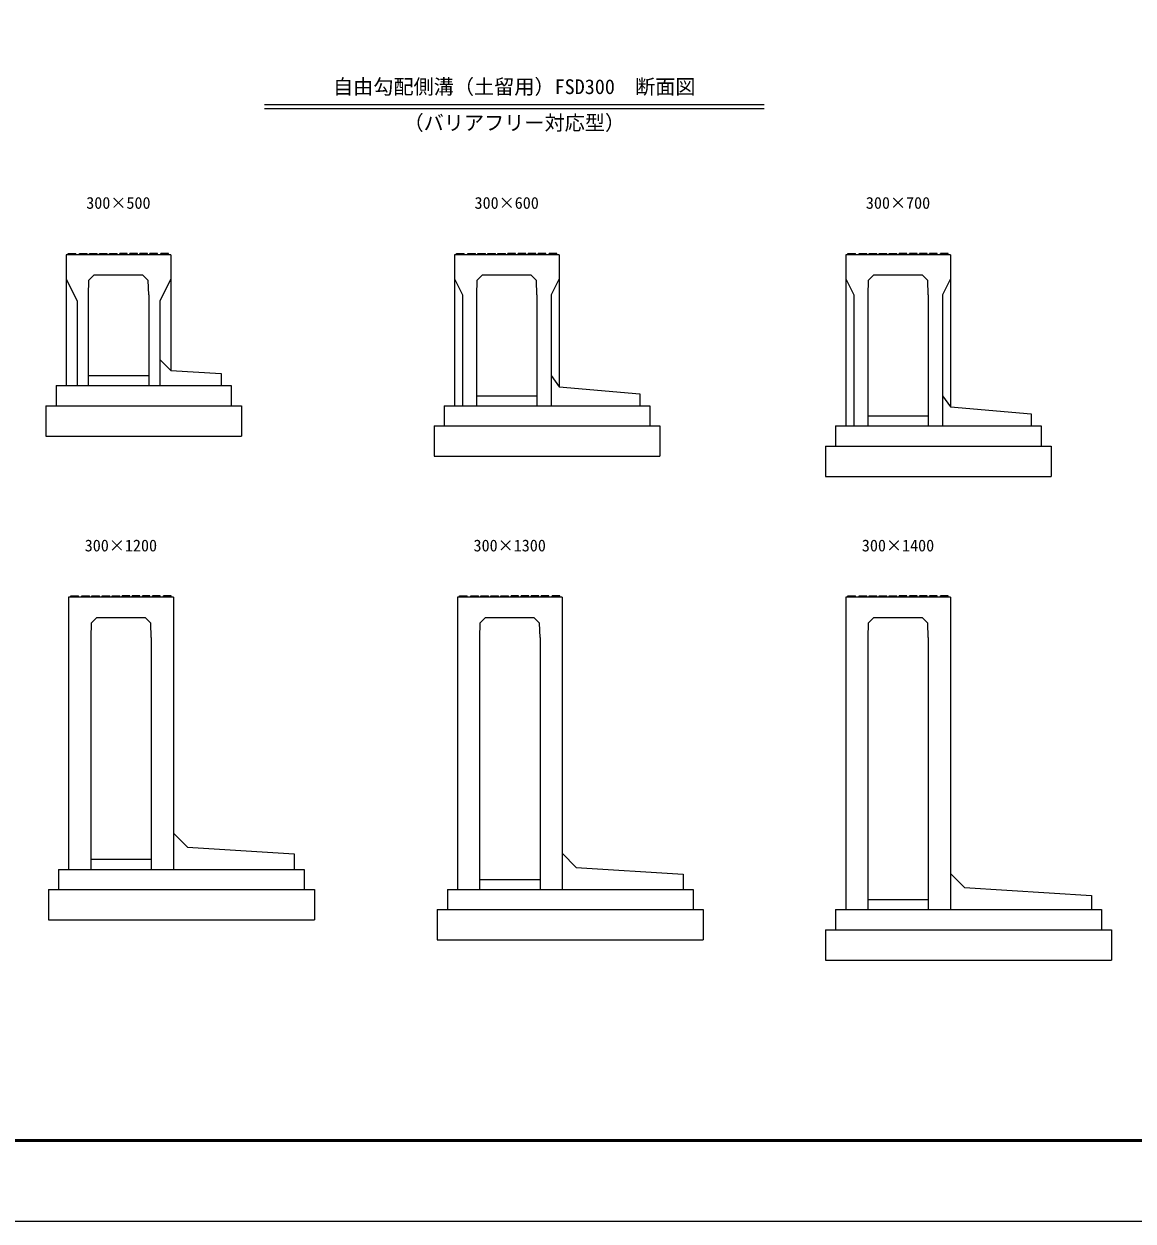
# Model space of a CAD drawing. Units: millimetres, scale not verified. Extents: x -16800 to 16800, y -5940 to 5940.
# Drawn here: x -10834 to -5329, y -5940 to 0 of the extents above; entities that cross this region are included whole.
import ezdxf
from ezdxf.enums import TextEntityAlignment as Align

# ---------------------------------------------------------------- set-up
doc = ezdxf.new("R2010")
doc.units = ezdxf.units.MM
doc.header["$LTSCALE"] = 20
for name, color, linetype, lineweight in [('0-1_Defpoints', 5, 'Continuous', 25), ('0-2_HATCH', 6, 'Continuous', 25), ('0-5_OUTLINE', 3, 'Continuous', 25), ('0-6_TXT', 7, 'Continuous', 25), ('0-7_WAKU', 3, 'Continuous', 25)]:
    doc.layers.add(name, color=color, linetype=linetype, lineweight=lineweight)
doc.styles.add('ＭＳ ゴシック', font='')
doc.styles.get('ＭＳ ゴシック').set_extended_font_data('MS Gothic')

msp = doc.modelspace()

# ---------------------------------------------------------------- linework, layer by layer
at = {"layer": '0-1_Defpoints'}
msp.add_lwpolyline([(-16800, -5940), (0, -5940), (0, 5940), (-16800, 5940)], close=True, dxfattribs=at)
at = {"layer": '0-2_HATCH'}
for p, q in [((-10615, -1144.85), (-10614, -1138.35)), ((-10614, -1138.35), (-10576, -1138.35)), ((-10575, -1144.85), (-10576, -1138.35)), ((-10560, -1144.85), (-10559, -1138.35)), ((-10559, -1138.35), (-10521, -1138.35)), ((-10520, -1144.85), (-10521, -1138.35)), ((-10510, -1144.85), (-10509, -1138.35)), ((-10509, -1138.35), (-10471, -1138.35)), ((-10470, -1144.85), (-10471, -1138.35)), ((-10460, -1144.85), (-10459, -1138.35)), ((-10459, -1138.35), (-10421, -1138.35)), ((-10420, -1144.85), (-10421, -1138.35)), ((-10410, -1144.85), (-10409, -1138.35)), ((-10409, -1138.35), (-10371, -1138.35)), ((-10370, -1144.85), (-10371, -1138.35)), ((-10360, -1144.85), (-10359, -1138.35)), ((-10321, -1138.35), (-10359, -1138.35)), ((-10320, -1144.85), (-10321, -1138.35)), ((-10310, -1144.85), (-10309, -1138.35)), ((-10271, -1138.35), (-10309, -1138.35)), ((-10270, -1144.85), (-10271, -1138.35)), ((-10260, -1144.85), (-10259, -1138.35)), ((-10221, -1138.35), (-10259, -1138.35)), ((-10220, -1144.85), (-10221, -1138.35)), ((-10210, -1144.85), (-10209, -1138.35)), ((-10171, -1138.35), (-10209, -1138.35)), ((-10170, -1144.85), (-10171, -1138.35)), ((-10155, -1144.85), (-10154, -1138.35)), ((-10116, -1138.35), (-10154, -1138.35)), ((-10115, -1144.85), (-10116, -1138.35)), ((-8687.5, -1144.85), (-8686.5, -1138.35)), ((-8686.5, -1138.35), (-8648.5, -1138.35)), ((-8647.5, -1144.85), (-8648.5, -1138.35)), ((-8632.5, -1144.85), (-8631.5, -1138.35)), ((-8631.5, -1138.35), (-8593.5, -1138.35)), ((-8592.5, -1144.85), (-8593.5, -1138.35)), ((-8582.5, -1144.85), (-8581.5, -1138.35)), ((-8581.5, -1138.35), (-8543.5, -1138.35)), ((-8542.5, -1144.85), (-8543.5, -1138.35)), ((-8532.5, -1144.85), (-8531.5, -1138.35)), ((-8531.5, -1138.35), (-8493.5, -1138.35)), ((-8492.5, -1144.85), (-8493.5, -1138.35)), ((-8482.5, -1144.85), (-8481.5, -1138.35)), ((-8481.5, -1138.35), (-8443.5, -1138.35)), ((-8442.5, -1144.85), (-8443.5, -1138.35)), ((-8432.5, -1144.85), (-8431.5, -1138.35)), ((-8393.5, -1138.35), (-8431.5, -1138.35)), ((-8392.5, -1144.85), (-8393.5, -1138.35)), ((-8382.5, -1144.85), (-8381.5, -1138.35)), ((-8343.5, -1138.35), (-8381.5, -1138.35)), ((-8342.5, -1144.85), (-8343.5, -1138.35)), ((-8332.5, -1144.85), (-8331.5, -1138.35)), ((-8293.5, -1138.35), (-8331.5, -1138.35)), ((-8292.5, -1144.85), (-8293.5, -1138.35)), ((-8282.5, -1144.85), (-8281.5, -1138.35)), ((-8243.5, -1138.35), (-8281.5, -1138.35)), ((-8242.5, -1144.85), (-8243.5, -1138.35)), ((-8227.5, -1144.85), (-8226.5, -1138.35)), ((-8188.5, -1138.35), (-8226.5, -1138.35)), ((-8187.5, -1144.85), (-8188.5, -1138.35)), ((-6745, -1144.85), (-6744, -1138.35)), ((-6744, -1138.35), (-6706, -1138.35)), ((-6705, -1144.85), (-6706, -1138.35)), ((-6690, -1144.85), (-6689, -1138.35)), ((-6689, -1138.35), (-6651, -1138.35)), ((-6650, -1144.85), (-6651, -1138.35)), ((-6640, -1144.85), (-6639, -1138.35)), ((-6639, -1138.35), (-6601, -1138.35)), ((-6600, -1144.85), (-6601, -1138.35)), ((-6590, -1144.85), (-6589, -1138.35)), ((-6589, -1138.35), (-6551, -1138.35)), ((-6550, -1144.85), (-6551, -1138.35)), ((-6540, -1144.85), (-6539, -1138.35)), ((-6539, -1138.35), (-6501, -1138.35)), ((-6500, -1144.85), (-6501, -1138.35)), ((-6490, -1144.85), (-6489, -1138.35)), ((-6451, -1138.35), (-6489, -1138.35)), ((-6450, -1144.85), (-6451, -1138.35)), ((-6440, -1144.85), (-6439, -1138.35)), ((-6401, -1138.35), (-6439, -1138.35)), ((-6400, -1144.85), (-6401, -1138.35)), ((-6390, -1144.85), (-6389, -1138.35)), ((-6351, -1138.35), (-6389, -1138.35)), ((-6350, -1144.85), (-6351, -1138.35)), ((-6340, -1144.85), (-6339, -1138.35)), ((-6301, -1138.35), (-6339, -1138.35)), ((-6300, -1144.85), (-6301, -1138.35)), ((-6285, -1144.85), (-6284, -1138.35)), ((-6246, -1138.35), (-6284, -1138.35)), ((-6245, -1144.85), (-6246, -1138.35)), ((-10602.5, -2844.85), (-10601.5, -2838.35)), ((-10601.5, -2838.35), (-10563.5, -2838.35)), ((-10562.5, -2844.85), (-10563.5, -2838.35)), ((-10547.5, -2844.85), (-10546.5, -2838.35)), ((-10546.5, -2838.35), (-10508.5, -2838.35)), ((-10507.5, -2844.85), (-10508.5, -2838.35)), ((-10497.5, -2844.85), (-10496.5, -2838.35)), ((-10496.5, -2838.35), (-10458.5, -2838.35)), ((-10457.5, -2844.85), (-10458.5, -2838.35)), ((-10447.5, -2844.85), (-10446.5, -2838.35)), ((-10446.5, -2838.35), (-10408.5, -2838.35)), ((-10407.5, -2844.85), (-10408.5, -2838.35)), ((-10397.5, -2844.85), (-10396.5, -2838.35)), ((-10396.5, -2838.35), (-10358.5, -2838.35)), ((-10357.5, -2844.85), (-10358.5, -2838.35)), ((-10347.5, -2844.85), (-10346.5, -2838.35)), ((-10308.5, -2838.35), (-10346.5, -2838.35)), ((-10307.5, -2844.85), (-10308.5, -2838.35)), ((-10297.5, -2844.85), (-10296.5, -2838.35)), ((-10258.5, -2838.35), (-10296.5, -2838.35)), ((-10257.5, -2844.85), (-10258.5, -2838.35)), ((-10247.5, -2844.85), (-10246.5, -2838.35)), ((-10208.5, -2838.35), (-10246.5, -2838.35)), ((-10207.5, -2844.85), (-10208.5, -2838.35)), ((-10197.5, -2844.85), (-10196.5, -2838.35)), ((-10158.5, -2838.35), (-10196.5, -2838.35)), ((-10157.5, -2844.85), (-10158.5, -2838.35)), ((-10142.5, -2844.85), (-10141.5, -2838.35)), ((-10103.5, -2838.35), (-10141.5, -2838.35)), ((-10102.5, -2844.85), (-10103.5, -2838.35)), ((-8672.5, -2844.85), (-8671.5, -2838.35)), ((-8671.5, -2838.35), (-8633.5, -2838.35)), ((-8632.5, -2844.85), (-8633.5, -2838.35)), ((-8617.5, -2844.85), (-8616.5, -2838.35)), ((-8616.5, -2838.35), (-8578.5, -2838.35)), ((-8577.5, -2844.85), (-8578.5, -2838.35)), ((-8567.5, -2844.85), (-8566.5, -2838.35)), ((-8566.5, -2838.35), (-8528.5, -2838.35)), ((-8527.5, -2844.85), (-8528.5, -2838.35)), ((-8517.5, -2844.85), (-8516.5, -2838.35)), ((-8516.5, -2838.35), (-8478.5, -2838.35)), ((-8477.5, -2844.85), (-8478.5, -2838.35)), ((-8467.5, -2844.85), (-8466.5, -2838.35)), ((-8466.5, -2838.35), (-8428.5, -2838.35)), ((-8427.5, -2844.85), (-8428.5, -2838.35)), ((-8417.5, -2844.85), (-8416.5, -2838.35)), ((-8378.5, -2838.35), (-8416.5, -2838.35)), ((-8377.5, -2844.85), (-8378.5, -2838.35)), ((-8367.5, -2844.85), (-8366.5, -2838.35)), ((-8328.5, -2838.35), (-8366.5, -2838.35)), ((-8327.5, -2844.85), (-8328.5, -2838.35)), ((-8317.5, -2844.85), (-8316.5, -2838.35)), ((-8278.5, -2838.35), (-8316.5, -2838.35)), ((-8277.5, -2844.85), (-8278.5, -2838.35)), ((-8267.5, -2844.85), (-8266.5, -2838.35)), ((-8228.5, -2838.35), (-8266.5, -2838.35)), ((-8227.5, -2844.85), (-8228.5, -2838.35)), ((-8212.5, -2844.85), (-8211.5, -2838.35)), ((-8173.5, -2838.35), (-8211.5, -2838.35)), ((-8172.5, -2844.85), (-8173.5, -2838.35)), ((-6745, -2844.85), (-6744, -2838.35)), ((-6744, -2838.35), (-6706, -2838.35)), ((-6705, -2844.85), (-6706, -2838.35)), ((-6690, -2844.85), (-6689, -2838.35)), ((-6689, -2838.35), (-6651, -2838.35)), ((-6650, -2844.85), (-6651, -2838.35)), ((-6640, -2844.85), (-6639, -2838.35)), ((-6639, -2838.35), (-6601, -2838.35)), ((-6600, -2844.85), (-6601, -2838.35)), ((-6590, -2844.85), (-6589, -2838.35)), ((-6589, -2838.35), (-6551, -2838.35)), ((-6550, -2844.85), (-6551, -2838.35)), ((-6540, -2844.85), (-6539, -2838.35)), ((-6539, -2838.35), (-6501, -2838.35)), ((-6500, -2844.85), (-6501, -2838.35)), ((-6490, -2844.85), (-6489, -2838.35)), ((-6451, -2838.35), (-6489, -2838.35)), ((-6450, -2844.85), (-6451, -2838.35)), ((-6440, -2844.85), (-6439, -2838.35)), ((-6401, -2838.35), (-6439, -2838.35)), ((-6400, -2844.85), (-6401, -2838.35)), ((-6390, -2844.85), (-6389, -2838.35)), ((-6351, -2838.35), (-6389, -2838.35)), ((-6350, -2844.85), (-6351, -2838.35)), ((-6340, -2844.85), (-6339, -2838.35)), ((-6301, -2838.35), (-6339, -2838.35)), ((-6300, -2844.85), (-6301, -2838.35)), ((-6285, -2844.85), (-6284, -2838.35)), ((-6246, -2838.35), (-6284, -2838.35)), ((-6245, -2844.85), (-6246, -2838.35))]:
    msp.add_line(p, q, dxfattribs=at)
at = {"layer": '0-5_OUTLINE'}
for p, q in [((-10625, -1144.85), (-10625, -1794.85)), ((-10105, -1144.85), (-10625, -1144.85)), ((-10105, -1144.85), (-10105, -1719.85)), ((-8697.5, -1144.85), (-8697.5, -1894.85)), ((-8177.5, -1144.85), (-8697.5, -1144.85)), ((-8177.5, -1144.85), (-8177.5, -1799.85)), ((-6755, -1144.85), (-6755, -1994.85)), ((-6235, -1144.85), (-6755, -1144.85)), ((-6235, -1144.85), (-6235, -1899.85)), ((-10485, -1244.85), (-10513.21, -1273.05)), ((-8557.5, -1244.85), (-8585.7, -1273.05)), ((-8557.5, -1244.85), (-8317.5, -1244.85)), ((-8317.5, -1244.85), (-8289.29, -1273.05)), ((-6615, -1244.85), (-6375, -1244.85)), ((-6375, -1244.85), (-6346.79, -1273.05)), ((-10625, -1264.85), (-10570, -1374.85)), ((-10513.21, -1273.05), (-10515, -1344.85)), ((-10215, -1344.85), (-10216.8, -1273.05)), ((-8697.5, -1264.85), (-8657.5, -1344.85)), ((-8585.7, -1273.05), (-8587.5, -1344.85)), ((-8287.5, -1344.85), (-8289.29, -1273.05)), ((-8177.5, -1264.85), (-8217.5, -1344.85)), ((-6755, -1264.85), (-6715, -1344.85)), ((-6345, -1344.85), (-6346.79, -1273.05)), ((-6235, -1264.85), (-6275, -1344.85)), ((-10515, -1344.85), (-10515, -1794.85)), ((-10215, -1344.85), (-10215, -1794.85)), ((-8657.5, -1344.85), (-8657.5, -1894.85)), ((-8587.5, -1344.85), (-8587.5, -1894.85)), ((-8287.5, -1344.85), (-8287.5, -1894.85)), ((-8217.5, -1344.85), (-8217.5, -1894.85)), ((-6715, -1344.85), (-6715, -1994.85)), ((-6645, -1344.85), (-6645, -1994.85)), ((-6345, -1344.85), (-6345, -1994.85)), ((-6275, -1344.85), (-6275, -1994.85)), ((-10570, -1374.85), (-10570, -1794.85)), ((-10515, -1744.85), (-10215, -1744.85)), ((-9855, -1734.85), (-9855, -1794.85)), ((-10675, -1794.85), (-10675, -1894.85)), ((-10675, -1794.85), (-9805, -1794.85)), ((-10625, -1794.85), (-10515, -1794.85)), ((-10215, -1794.85), (-9855, -1794.85)), ((-9805, -1794.85), (-9805, -1894.85)), ((-10725, -1894.85), (-10725, -2044.85)), ((-10725, -1894.85), (-9755, -1894.85)), ((-9755, -1894.85), (-9755, -2044.85)), ((-8747.5, -1894.85), (-8747.5, -1994.85)), ((-8747.5, -1894.85), (-7727.5, -1894.85)), ((-8697.5, -1894.85), (-8587.5, -1894.85)), ((-8587.5, -1844.85), (-8287.5, -1844.85)), ((-8287.5, -1894.85), (-7777.5, -1894.85)), ((-7727.5, -1894.85), (-7727.5, -1994.85)), ((-6645, -1944.85), (-6345, -1944.85)), ((-5835, -1934.85), (-5835, -1994.85)), ((-8797.5, -1994.85), (-8797.5, -2144.85)), ((-8797.5, -1994.85), (-7677.5, -1994.85)), ((-7677.5, -1994.85), (-7677.5, -2144.85)), ((-6805, -1994.85), (-6805, -2094.85)), ((-6805, -1994.85), (-5785, -1994.85)), ((-6755, -1994.85), (-6645, -1994.85)), ((-6345, -1994.85), (-5835, -1994.85)), ((-5785, -1994.85), (-5785, -2094.85)), ((-10725, -2044.85), (-9755, -2044.85)), ((-6855, -2094.85), (-6855, -2244.85)), ((-6855, -2094.85), (-5735, -2094.85)), ((-5735, -2094.85), (-5735, -2244.85)), ((-8797.5, -2144.85), (-7677.5, -2144.85)), ((-6855, -2244.85), (-5735, -2244.85)), ((-10612.5, -2844.85), (-10612.5, -4194.85)), ((-10092.5, -2844.85), (-10612.5, -2844.85)), ((-10092.5, -2844.85), (-10092.5, -4194.85)), ((-8682.5, -2844.85), (-8682.5, -4294.85)), ((-8162.5, -2844.85), (-8682.5, -2844.85)), ((-8162.5, -2844.85), (-8162.5, -4294.85)), ((-6755, -2844.85), (-6755, -4394.85)), ((-6235, -2844.85), (-6755, -2844.85)), ((-6235, -2844.85), (-6235, -4394.85)), ((-6615, -2944.85), (-6375, -2944.85)), ((-6375, -2944.85), (-6346.79, -2973.05)), ((-10202.5, -3044.85), (-10204.29, -2973.05)), ((-8272.5, -3044.85), (-8274.29, -2973.05)), ((-6345, -3044.85), (-6346.79, -2973.05)), ((-10202.5, -3044.85), (-10202.5, -4194.85)), ((-8572.5, -3044.85), (-8572.5, -4294.85)), ((-8272.5, -3044.85), (-8272.5, -4294.85)), ((-10022.5, -4084.85), (-10092.5, -4014.85)), ((-10022.5, -4084.85), (-9492.5, -4118.5)), ((-10502.5, -4144.85), (-10202.5, -4144.85)), ((-9492.5, -4118.5), (-9492.5, -4194.85)), ((-8092.5, -4184.85), (-8162.5, -4114.85)), ((-10662.5, -4194.85), (-10662.5, -4294.85)), ((-10662.5, -4194.85), (-9442.5, -4194.85)), ((-10612.5, -4194.85), (-10502.5, -4194.85)), ((-10202.5, -4194.85), (-9492.5, -4194.85)), ((-9442.5, -4194.85), (-9442.5, -4294.85)), ((-8092.5, -4184.85), (-7562.5, -4218.5)), ((-6165, -4284.85), (-6235, -4214.85)), ((-8572.5, -4244.85), (-8272.5, -4244.85)), ((-7562.5, -4218.5), (-7562.5, -4294.85)), ((-10712.5, -4294.85), (-10712.5, -4444.85)), ((-10712.5, -4294.85), (-9392.5, -4294.85)), ((-9392.5, -4294.85), (-9392.5, -4444.85)), ((-8732.5, -4294.85), (-8732.5, -4394.85)), ((-8732.5, -4294.85), (-7512.5, -4294.85)), ((-8682.5, -4294.85), (-8572.5, -4294.85)), ((-8272.5, -4294.85), (-7562.5, -4294.85)), ((-7512.5, -4294.85), (-7512.5, -4394.85)), ((-6165, -4284.85), (-5535, -4324.85)), ((-5535, -4324.85), (-5535, -4394.85)), ((-8782.5, -4394.85), (-8782.5, -4544.85)), ((-8782.5, -4394.85), (-7462.5, -4394.85)), ((-7462.5, -4394.85), (-7462.5, -4544.85)), ((-6805, -4394.85), (-6805, -4494.85)), ((-6805, -4394.85), (-5485, -4394.85)), ((-6755, -4394.85), (-6645, -4394.85)), ((-6645, -4344.85), (-6345, -4344.85)), ((-5485, -4394.85), (-5485, -4494.85)), ((-10712.5, -4444.85), (-9392.5, -4444.85)), ((-6855, -4494.85), (-6855, -4644.85)), ((-6855, -4494.85), (-5435, -4494.85)), ((-5435, -4494.85), (-5435, -4644.85)), ((-8782.5, -4544.85), (-7462.5, -4544.85)), ((-6855, -4644.85), (-5435, -4644.85))]:
    msp.add_line(p, q, dxfattribs=at)
for points in [[(-10485, -1244.85), (-10245, -1244.85), (-10216.8, -1273.05)], [(-6615, -1244.85), (-6643.2, -1273.05), (-6645, -1344.85)], [(-10105, -1264.85), (-10160, -1374.85), (-10160, -1794.85)], [(-10160, -1664.85), (-10105, -1719.85), (-9855, -1734.85)], [(-8217.5, -1744.85), (-8177.5, -1799.85), (-7777.5, -1834.85), (-7777.5, -1894.85)], [(-6275, -1844.85), (-6235, -1899.85), (-5835, -1934.85)], [(-10472.5, -2944.85), (-10500.7, -2973.05), (-10502.5, -3044.85), (-10502.5, -4194.85)], [(-10472.5, -2944.85), (-10232.5, -2944.85), (-10204.29, -2973.05)], [(-8542.5, -2944.85), (-8570.7, -2973.05), (-8572.5, -3044.85)], [(-8542.5, -2944.85), (-8302.5, -2944.85), (-8274.29, -2973.05)], [(-6615, -2944.85), (-6643.2, -2973.05), (-6645, -3044.85), (-6645, -4394.85)], [(-6345, -3044.85), (-6345, -4394.85), (-5535, -4394.85)]]:
    msp.add_lwpolyline(points, dxfattribs=at)
at = {"layer": '0-6_TXT'}
for p, q in [((-9640.75, -400), (-7159.25, -400)), ((-9640.75, -419.2), (-7159.25, -419.2))]:
    msp.add_line(p, q, dxfattribs=at)
at = {"layer": '0-7_WAKU', "lineweight": 50}
msp.add_lwpolyline([(-16400, -5540), (-400, -5540), (-400, 5540), (-16400, 5540)], close=True, dxfattribs=at)

# ---------------------------------------------------------------- texts
at = {"layer": '0-6_TXT', "style": 'ＭＳ ゴシック'}
for s, height, p in [('自由勾配側溝（土留用）FSD300\u3000断面図', 73.31, (-9300, -370)), ('（バリアフリー対応型）', 73.31, (-8950, -549.2)), ('300×500', 58.65, (-10525, -934.84)), ('300×600', 58.65, (-8597.5, -934.84)), ('300×700', 58.65, (-6655, -934.84)), ('300×1200', 58.65, (-10532.5, -2634.84)), ('300×1300', 58.65, (-8602.5, -2634.84)), ('300×1400', 58.65, (-6675, -2634.84))]:
    msp.add_text(s, height=height, dxfattribs=at).set_placement(p, align=Align.BOTTOM_LEFT)

doc.saveas('drawing.dxf')
